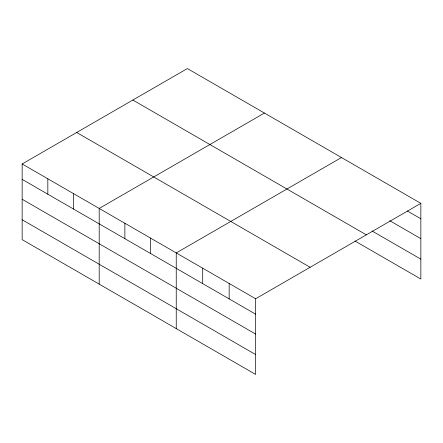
<?xml version="1.0" encoding="UTF-8"?>
<svg xmlns="http://www.w3.org/2000/svg" width="443" height="443" viewBox="0 0 443 443"><rect width="100%" height="100%" fill="white"/><g stroke="black" fill="none" stroke-linecap="round" stroke-linejoin="round"><path stroke-width="0.66" d="M255.622 334.061L255.622 298.754L22.15 163.96L22.15 239.641L255.622 374.435L255.622 334.061L22.15 199.267M354.993 241.02L420.85 279.04L420.85 203.359L187.378 68.565L22.15 163.96M264.427 113.048L99.193 208.443L99.193 284.124M341.47 157.531L176.242 252.925L176.242 328.606M255.622 298.754L420.85 203.359M407.327 210.968L420.85 218.776M389.685 220.669L420.85 238.666M372.048 230.975L420.85 259.155M132.856 100.046L366.322 234.84M76.678 132.479L310.144 267.273M22.15 179.376L255.622 314.17M22.15 219.756L255.622 354.55M229.164 283.476L229.164 298.892M202.7 268.198L202.7 283.62M150.559 238.096L150.559 253.512M124.876 223.266L124.876 238.688M73.516 193.613L73.516 209.03M47.833 178.784L47.833 194.206"/></g></svg>
